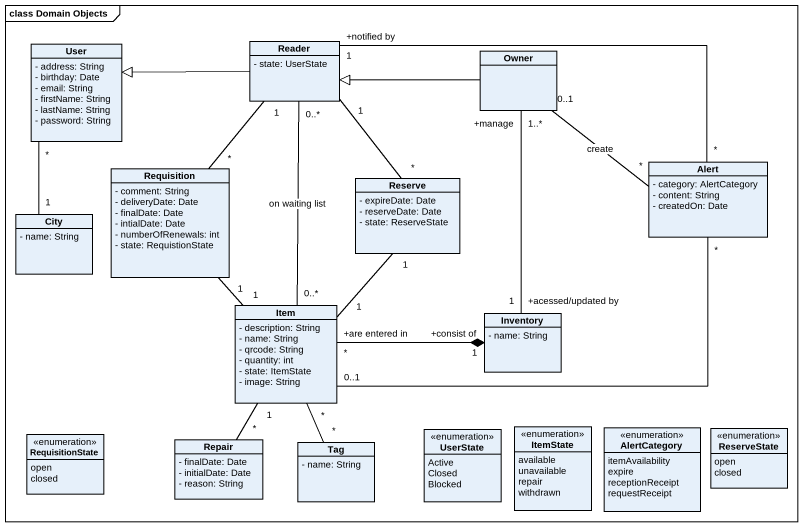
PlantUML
@startuml
mainframe class Domain Objects
hide circle
hide empty members
skinparam classAttributeIconSize 0
class User {
  - address: String
  - birthday: Date
  - email: String
  - firstName: String
  - lastName: String
  - password: String
}
class Reader {
  - state: UserState
}
class Owner
class Alert {
  - category: AlertCategory
  - content: String
  - createdOn: Date
}
class Requisition {
  - comment: String
  - deliveryDate: Date
  - finalDate: Date
  - intialDate: Date
  - numberOfRenewals: int
  - state: RequistionState
}
class Reserve {
  - expireDate: Date
  - reserveDate: Date
  - state: ReserveState
}
class City {
  - name: String
}
class Item {
  - description: String
  - name: String
  - qrcode: String
  - quantity: int
  - state: ItemState
  - image: String
}
class Inventory {
  - name: String
}
enum RequisitionState {
  open
  closed
}
enum UserState {
  Active
  Closed
  Blocked
}
enum ItemState {
  available
  unavailable
  repair
  withdrawn
}
enum AlertCategory {
  itemAvailability
  expire
  receptionReceipt
  requestReceipt
}
enum ReserveState {
  open
  closed
}
class Repair {
  - finalDate: Date
  - initialDate: Date
  - reason: String
}
class Tag {
  - name: String
}
User "*" -- "1" City
Reader -left-|> User
Reader "+notified by\n1" -right- "*" Alert
Reader "1" -- "*" Requisition
Reader "1" -- "*" Reserve
Reader "0..*" -- "0..*" Item : on waiting list
Owner -left-|> Reader
Owner "0..1" -- "*" Alert : create
Owner "+manage\n1..*" -- "+acessed/updated by\n1" Inventory
Requisition "1" -- "1" Item
Reserve "1" -- "1" Item
Item "0..1" -right- "*" Alert
Item "+are entered in\n*" -right-* "+consist of\n1" Inventory
Item "1" -- "*" Repair
Item "*" -- "*" Tag
@enduml
